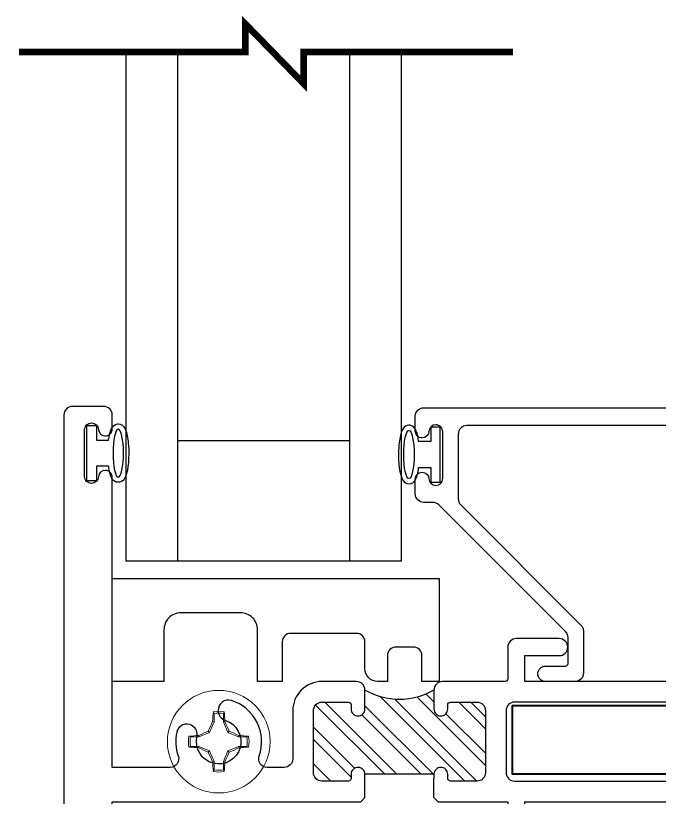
# Model space of a CAD drawing. Extents: x -26 to 91, y -47 to 75.
# Drawn here: x 49.725 to 52.063, y 68.831 to 71.673 of the extents above; entities that cross this region are included whole.
import ezdxf

# ---------------------------------------------------------------- set-up
doc = ezdxf.new("R2010")
doc.units = 0
doc.header["$MEASUREMENT"] = 0
doc.layers.get('0').update_dxf_attribs({"linetype": 'CONTINUOUS'})
for name, color, linetype in [('DIM', 7, 'CONTINUOUS'), ('FRAME', 1, 'CONTINUOUS'), ('GEOMETRY', 1, 'CONTINUOUS'), ('GLASS', 7, 'CONTINUOUS'), ('SETTING_BLOCK', 4, 'CONTINUOUS')]:
    doc.layers.add(name, color=color, linetype=linetype)

# ---------------------------------------------------------------- blocks, each defined once
blk = doc.blocks.new('3806 MULLION')
h = blk.add_hatch()
h.set_pattern_fill('ANSI32', color=256, scale=0.25, style=0)
h.set_pattern_definition([(45, (-1.96831, -4.979215), (-0.0662913, 0.0662913), []), (45, (-1.92411, -4.979215), (-0.0662913, 0.0662913), [])])
h.paths.add_polyline_path([(-1.369, 0.0935, -0.414214), (-1.394, 0.1185), (-1.394, 0.1335, 0.414214), (-1.404, 0.1435), (-1.5, 0.1435, 0.414214), (-1.531, 0.1125), (-1.531, -0.1125, 0.414214), (-1.5, -0.1435), (-1.404, -0.1435, 0.414214), (-1.394, -0.1335), (-1.394, -0.1185, -0.414214), (-1.369, -0.0935, -0.414214), (-1.344, -0.1185), (-1.093, -0.1185, -0.414214), (-1.068, -0.0935, -0.414214), (-1.043, -0.1185), (-1.043, -0.1335, 0.414214), (-1.033, -0.1435), (-0.937, -0.1435, 0.414214), (-0.906, -0.1125), (-0.906, 0.1125, 0.414214), (-0.937, 0.1435), (-1.033, 0.1435, 0.414214), (-1.043, 0.1335), (-1.043, 0.1185, -0.414214), (-1.068, 0.0935, -0.414214), (-1.093, 0.1185), (-1.093, 0.1875, -0.275826), (-1.344, 0.1875), (-1.344, 0.1185, -0.414214)])
for p, q in [((-1.344, -0.1185), (-1.093, -0.1185)), ((-1.344, -0.2035), (-1.344, -0.1335))]:
    blk.add_line(p, q)
for points in [[(-1.093, -0.1335), (-1.093, -0.1185, -0.414214), (-1.068, -0.0935, -0.414214), (-1.043, -0.1185), (-1.043, -0.1335, 0.414214), (-1.033, -0.1435), (-0.937, -0.1435, 0.414214), (-0.906, -0.1125), (-0.906, 0.1125, 0.414214), (-0.937, 0.1435), (-1.033, 0.1435, 0.414214), (-1.043, 0.1335), (-1.043, 0.1185, -0.414214), (-1.068, 0.0935, -0.414214), (-1.093, 0.1185), (-1.093, 0.1875, -0.414214), (-1.062, 0.2185), (-0.937, 0.2185, -0.414214), (-0.831, 0.1125), (-0.831, -0.0625, 0.414214), (-0.8, -0.0935), (-0.7382, -0.0935, 0.517938), (-0.709, -0.0521, -0.42659), (-0.6079, 0.1491, -0.510157), (-0.56, 0.1131), (-0.56, 0.112, -0.323599), (-0.5861, 0.0773, 2.284894), (-0.483, 0.0178, -0.323599), (-0.466, 0.0577), (-0.4651, 0.0583, -0.510157), (-0.4099, 0.0348, -0.142368), (-0.415, -0.0521, 0.517938), (-0.3858, -0.0935), (-0.175, -0.0935), (-0.175, 0.9095), (-0.175, 0.961, -0.414214), (-0.15, 0.986, -0.399638), (-0.125, 0.9623, 0.399638), (-0.1001, 0.9385), (-0.1, 0.9385, 0.414214), (-0.075, 0.9635), (-0.075, 1.1335, 0.414214), (-0.1, 1.1585), (-0.1001, 1.1585, 0.399638), (-0.125, 1.1347, -0.399638), (-0.15, 1.111), (-0.15, 1.111, -0.414214), (-0.175, 1.136), (-0.175, 1.1875, -0.414214), (-0.144, 1.2185), (-0.031, 1.2185, -0.414214), (0, 1.1875), (0, 0), (0, -1.1875, -0.414214), (-0.031, -1.2185), (-0.144, -1.2185, -0.414214), (-0.175, -1.1875), (-0.175, -1.136, -0.414214), (-0.15, -1.111), (-0.15, -1.111, -0.399638), (-0.125, -1.1347, 0.399638), (-0.1001, -1.1585), (-0.1, -1.1585, 0.414214), (-0.075, -1.1335), (-0.075, -0.9635, 0.414214), (-0.1, -0.9385), (-0.1001, -0.9385, 0.399638), (-0.125, -0.9622, -0.399638), (-0.15, -0.986, -0.414214), (-0.175, -0.961), (-0.175, -0.9095), (-0.175, -0.2185), (-1.078, -0.2185), (-1.093, -0.2035)], [(-3.625, -0.1435, -0.414214), (-3.656, -0.1125), (-3.656, 0.1125, -0.414214), (-3.625, 0.1435), (-1.637, 0.1435, -0.414214), (-1.606, 0.1125), (-1.606, -0.1125, -0.414214), (-1.637, -0.1435)]]:
    blk.add_lwpolyline(points, format="xyb", close=True)
blk.add_lwpolyline([(-1.344, -0.2035), (-1.359, -0.2185), (-1.612, -0.2185), (-1.612, -0.3435, -0.414214), (-1.643, -0.3745), (-1.799, -0.3745, -0.414214), (-1.83, -0.3435, -0.414214), (-1.799, -0.3125), (-1.674, -0.3125), (-1.674, -0.2185), (-3.625, -0.2185, -0.414214), (-3.731, -0.1125), (-3.731, -0.0685, 0.414214), (-3.762, -0.0375), (-3.764, -0.0375, 0.308174), (-3.7928, -0.0571, -0.627979), (-4.0731, -0.078, 0.267949), (-4.0999, -0.0625), (-4.39, -0.0625, 0.414214), (-4.4, -0.0725), (-4.4, -0.3696, -0.237131), (-4.4125, -0.3945, 0.457629), (-4.4159, -0.4413), (-4.3459, -0.5114, -0.668179), (-4.36, -0.5455), (-4.49, -0.5455, -0.414214), (-4.5, -0.5355), (-4.5, 0), (-4.5, 0.5355, -0.414214), (-4.49, 0.5455), (-4.36, 0.5455, -0.668179), (-4.3459, 0.5114), (-4.4159, 0.4413, 0.457629), (-4.4125, 0.3945, -0.237131), (-4.4, 0.3696), (-4.4, 0.0725, 0.414214), (-4.39, 0.0625), (-4.0455, 0.0625, -0.500407), (-4.0157, 0.0228, 2.386509), (-3.9139, 0.0773, -0.326072), (-3.94, 0.1131, -0.502305), (-3.8917, 0.149, -0.227368), (-3.7928, 0.0571, 0.308174), (-3.764, 0.0375), (-3.762, 0.0375, 0.414214), (-3.731, 0.0685), (-3.731, 0.1125, -0.414214), (-3.625, 0.2185), (-1.674, 0.2185), (-1.674, 0.3125), (-1.799, 0.3125, -0.414214), (-1.83, 0.3435, -0.414214), (-1.799, 0.3745), (-1.643, 0.3745, -0.414214), (-1.612, 0.3435), (-1.612, 0.2285, 0.414214), (-1.602, 0.2185), (-1.375, 0.2185, -0.414214), (-1.344, 0.1875), (-1.344, 0.1185, -0.414214), (-1.369, 0.0935, -0.414214), (-1.394, 0.1185), (-1.394, 0.1335, 0.414214), (-1.404, 0.1435), (-1.5, 0.1435, 0.414214), (-1.531, 0.1125), (-1.531, -0.1125, 0.414214), (-1.5, -0.1435), (-1.404, -0.1435, 0.414214), (-1.394, -0.1335), (-1.394, -0.1185, -0.414214), (-1.369, -0.0935, -0.414214), (-1.344, -0.1185), (-1.344, -0.1335)], format="xyb")
blk.add_arc((-1.2185, 0.3977), 0.2448, 239.1595, 300.8405)
blk = doc.blocks.new('3801 1 INCH GLASS STOP')
blk.add_lwpolyline([(2.7411, 0.327, -0.414214), (2.7691, 0.299, -0.414214), (2.7411, 0.271), (2.6691, 0.271, 0.414214), (2.6591, 0.261), (2.6591, 0.1671, 0.198912), (2.6682, 0.1452), (3.1282, -0.3149, 0.198912), (3.1502, -0.324), (3.1831, -0.324, -0.414214), (3.2141, -0.355), (3.2141, -0.4085, -0.414214), (3.1891, -0.4335, -0.399638), (3.1642, -0.4097, 0.400364), (3.1391, -0.386, 0.414214), (3.1141, -0.411), (3.1141, -0.581, 0.414214), (3.1391, -0.606), (3.1392, -0.606, 0.399638), (3.1642, -0.5822, -0.399638), (3.1891, -0.5585, -0.414214), (3.2141, -0.5835), (3.2141, -0.637, -0.414214), (3.1831, -0.668), (-0.0009, -0.668, -0.414214), (-0.0109, -0.658), (-0.0109, -0.01, -0.440011), (0, 0), (0.1491, -0.013), (0.1491, 0.04), (0.115, 0.0742, -0.395486), (0.1141, 0.1015), (0.1701, 0.1652, -0.691708), (0.2051, 0.152), (0.2051, -0.0403, -0.440011), (0.1714, -0.0712), (0.05, -0.0606, 0.440011), (0.0391, -0.0706), (0.0391, -0.593, 0.414214), (0.0491, -0.603), (1.5201, -0.603, 0.414214), (1.5511, -0.572), (1.5511, 0.299, -0.414214), (1.5791, 0.327, -0.414214), (1.6071, 0.299), (1.6071, -0.572, 0.414214), (1.6381, -0.603), (3.0271, -0.603, 0.414214), (3.0581, -0.572), (3.0581, -0.3368, 0.198912), (3.049, -0.3149), (2.6122, 0.122, -0.198912), (2.6031, 0.1439), (2.6031, 0.296, -0.414214), (2.6341, 0.327)], format="xyb", close=True)
blk = doc.blocks.new('*U76')
at = {"layer": 'GEOMETRY'}
blk.add_lwpolyline([(1.4497, 19.51), (1.4934, 19.51), (1.4934, 19.4575), (1.5284, 19.4575), (1.5284, 19.6575), (1.4934, 19.6575), (1.4934, 19.605), (1.4497, 19.605)], dxfattribs=at)
blk.add_ellipse((1.4146, 19.5575), major_axis=(0, 0.0875), ratio=0.216465, dxfattribs=at)
blk.add_open_spline([(1.4497, 19.605), (1.4479, 19.6196), (1.4452, 19.632), (1.4383, 19.6489), (1.4357, 19.6556), (1.4232, 19.6627), (1.419, 19.6641), (1.4146, 19.6641), (1.4047, 19.6641), (1.3979, 19.658), (1.3906, 19.6485), (1.3885, 19.6437), (1.3818, 19.6245), (1.379, 19.6063), (1.3747, 19.5447), (1.3775, 19.4988), (1.3909, 19.4662), (1.3935, 19.4597), (1.4094, 19.4502), (1.4218, 19.4509), (1.4345, 19.4597), (1.4372, 19.4646), (1.4443, 19.4794), (1.447, 19.4913), (1.4493, 19.5071), (1.4495, 19.5085), (1.4497, 19.51)], degree=3, knots=[5.253202, 5.253202, 5.253202, 5.253202, 5.797173, 5.797173, 6.160155, 6.160155, 6.283185, 6.283185, 6.283185, 6.559914, 6.559914, 6.836642, 6.836642, 7.54361, 7.54361, 8.941834, 8.941834, 9.296554, 9.296554, 9.572552, 9.572552, 9.848549, 9.848549, 10.398843, 10.398843, 10.454782, 10.454782, 10.454782, 10.454782], dxfattribs=at)
blk = doc.blocks.new('*U64')
at = {"layer": 'GEOMETRY'}
blk.add_lwpolyline([(1.607, 19.51), (1.5634, 19.51), (1.5634, 19.4575), (1.5284, 19.4575), (1.5284, 19.6575), (1.5634, 19.6575), (1.5634, 19.605), (1.607, 19.605)], dxfattribs=at)
at = {"layer": 'GEOMETRY', "extrusion": (0, 0, -1)}
blk.add_ellipse((1.6422, 19.5575), major_axis=(0, 0.0875), ratio=0.216465, dxfattribs=at)
at = {"layer": 'GEOMETRY'}
blk.add_open_spline([(1.607, 19.605), (1.6089, 19.6196), (1.6116, 19.632), (1.6185, 19.6489), (1.6211, 19.6556), (1.6336, 19.6627), (1.6378, 19.6641), (1.6422, 19.6641), (1.6521, 19.6641), (1.6589, 19.658), (1.6662, 19.6485), (1.6682, 19.6437), (1.675, 19.6245), (1.6778, 19.6063), (1.6821, 19.5447), (1.6793, 19.4988), (1.6659, 19.4662), (1.6633, 19.4597), (1.6474, 19.4502), (1.635, 19.4509), (1.6222, 19.4597), (1.6196, 19.4646), (1.6125, 19.4794), (1.6098, 19.4913), (1.6074, 19.5071), (1.6072, 19.5085), (1.607, 19.51)], degree=3, knots=[5.253202, 5.253202, 5.253202, 5.253202, 5.797173, 5.797173, 6.160155, 6.160155, 6.283185, 6.283185, 6.283185, 6.559914, 6.559914, 6.836642, 6.836642, 7.54361, 7.54361, 8.941834, 8.941834, 9.296554, 9.296554, 9.572552, 9.572552, 9.848549, 9.848549, 10.398843, 10.398843, 10.454782, 10.454782, 10.454782, 10.454782], dxfattribs=at)
blk = doc.blocks.new('dfasdf')
at = {"color": 7, "linetype": 'Continuous', "lineweight": 15}
for p, q in [((54.6225, 25.6793), (54.62, 25.6856)), ((54.6225, 25.6793), (54.6225, 25.6488)), ((54.6566, 25.6488), (54.6566, 25.6793)), ((54.6225, 25.6488), (54.6065, 25.6101)), ((54.6225, 25.6488), (54.6171, 25.6499)), ((54.6566, 25.6488), (54.662, 25.6499)), ((54.6727, 25.6101), (54.6566, 25.6488)), ((54.5678, 25.5941), (54.5667, 25.5995)), ((54.6065, 25.6101), (54.5678, 25.5941)), ((54.6065, 25.6101), (54.6014, 25.6152)), ((54.6727, 25.6101), (54.6777, 25.6152)), ((54.7114, 25.5941), (54.6727, 25.6101)), ((54.7114, 25.5941), (54.7124, 25.5995)), ((54.5678, 25.5941), (54.5373, 25.5941)), ((54.7418, 25.5941), (54.7114, 25.5941)), ((54.7418, 25.5941), (54.7482, 25.5966)), ((54.5373, 25.56), (54.531, 25.5575)), ((54.5373, 25.56), (54.5678, 25.56)), ((54.5678, 25.56), (54.5667, 25.5546)), ((54.5678, 25.56), (54.6065, 25.544)), ((54.6065, 25.544), (54.6014, 25.5389)), ((54.6065, 25.544), (54.6225, 25.5053)), ((54.6566, 25.5053), (54.6727, 25.544)), ((54.6727, 25.544), (54.7114, 25.56)), ((54.6727, 25.544), (54.6777, 25.5389)), ((54.7114, 25.56), (54.7124, 25.5546)), ((54.7114, 25.56), (54.7418, 25.56)), ((54.6225, 25.5053), (54.6171, 25.5042)), ((54.6225, 25.5053), (54.6225, 25.4748)), ((54.6566, 25.5053), (54.662, 25.5042)), ((54.6566, 25.4748), (54.6566, 25.5053)), ((54.6566, 25.4748), (54.6592, 25.4685))]:
    blk.add_line(p, q, dxfattribs=at)
at = {"color": 7, "linetype": 'Continuous', "lineweight": 15, "flags": 128}
for points in [[(54.6566, 25.6793), (54.658, 25.6827), (54.6592, 25.6856)], [(54.5373, 25.5941), (54.534, 25.5954), (54.531, 25.5966)], [(54.7418, 25.56), (54.7452, 25.5587), (54.7482, 25.5575)], [(54.6225, 25.4748), (54.6212, 25.4714), (54.62, 25.4685)]]:
    blk.add_lwpolyline(points, dxfattribs=at)
at = {"color": 7, "linetype": 'Continuous', "lineweight": 15}
blk.add_circle((54.6396, 25.577), 0.1865, dxfattribs=at)
for centre, radius, start, end in [((55.5592, 25.5924), 0.9438, 174.331, 176.507), ((54.6396, 25.577), 0.1103, 79.7812, 100.2188), ((53.7199, 25.5924), 0.9438, 3.493, 5.669), ((54.6396, 25.577), 0.1037, 80.5333, 99.4667), ((55.6923, 25.1423), 1.1889, 154.7283, 156.5646), ((53.5869, 25.1423), 1.1889, 23.4354, 25.2717), ((54.6242, 24.6574), 0.9438, 93.493, 95.669), ((55.0743, 24.5244), 1.1889, 113.4354, 115.2717), ((54.2049, 24.5244), 1.1889, 64.7283, 66.5646), ((54.6549, 24.6574), 0.9438, 84.331, 86.507), ((54.6396, 25.577), 0.1103, 169.7812, 190.2188), ((54.6396, 25.577), 0.1037, 170.5333, 189.4667), ((54.6396, 25.577), 0.1037, 350.5333, 9.4667), ((54.6396, 25.577), 0.1103, 349.7812, 10.2188), ((54.6242, 26.4967), 0.9438, 264.331, 266.507), ((55.0743, 26.6297), 1.1889, 244.7283, 246.5646), ((54.2049, 26.6297), 1.1889, 293.4354, 295.2717), ((54.6549, 26.4967), 0.9438, 273.493, 275.669), ((55.6923, 26.0117), 1.1889, 203.4354, 205.2717), ((53.5869, 26.0117), 1.1889, 334.7283, 336.5646), ((55.5592, 25.5617), 0.9438, 183.493, 185.669), ((53.7199, 25.5617), 0.9438, 354.331, 356.507), ((54.6396, 25.577), 0.1103, 259.7812, 280.2188), ((54.6396, 25.577), 0.1037, 260.5333, 279.4667)]:
    blk.add_arc(centre, radius, start, end, dxfattribs=at)

msp = doc.modelspace()

# ---------------------------------------------------------------- linework, layer by layer
at = {"layer": 'DIM', "color": 5, "lineweight": 40}
msp.add_lwpolyline([(53.5303, 69.1652), (53.5303, 68.9152), (51.5303, 68.9152), (51.5303, 69.1652)], close=True, dxfattribs=at)
at = {"layer": 'GLASS'}
for p, q in [((50.1271, 69.6904), (50.1271, 71.5405)), ((50.3146, 69.6904), (50.3146, 71.5405)), ((50.9396, 69.6904), (50.9396, 71.5405)), ((51.1271, 69.6904), (51.1271, 71.5405)), ((50.9396, 70.1274), (50.3146, 70.1274)), ((51.1271, 69.6904), (50.1271, 69.6904))]:
    msp.add_line(p, q, dxfattribs=at)
at = {"layer": 'GLASS', "const_width": 0.024}
msp.add_lwpolyline([(51.5313, 71.5405), (50.7717, 71.5405), (50.7717, 71.4248), (50.5592, 71.643), (50.5592, 71.5405), (49.7371, 71.5405)], dxfattribs=at)
at = {"layer": 'SETTING_BLOCK', "color": 7}
msp.add_lwpolyline([(50.9938, 69.2994), (50.9938, 69.3974, 0.414214), (50.9638, 69.4274), (50.7238, 69.4274, 0.414214), (50.6938, 69.3974), (50.6938, 69.2524), (50.6038, 69.2524), (50.6038, 69.4404, 0.414214), (50.5418, 69.5024), (50.3258, 69.5024, 0.414214), (50.2638, 69.4404), (50.2638, 69.2524), (50.0758, 69.2524), (50.0758, 69.6274), (51.2638, 69.6274), (51.2638, 69.2524), (51.2008, 69.2524), (51.2008, 69.3474, 0.414214), (51.1708, 69.3774), (51.1058, 69.3774, 0.414214), (51.0758, 69.3474), (51.0758, 69.2524), (51.0408, 69.2524, -0.414214)], format="xyb", close=True, dxfattribs=at)

# ---------------------------------------------------------------- block references
at = {"xscale": -1}
msp.add_blockref('dfasdf', (105.1024, 43.4568), dxfattribs=at)
at = {"layer": 'DIM', "xscale": -1}
for name, p in [('*U76', (51.5125, 50.5248)), ('*U64', (52.7961, 50.5197))]:
    msp.add_blockref(name, p, dxfattribs=at)
at = {"layer": 'FRAME', "xscale": -1}
msp.add_blockref('3806 MULLION', (49.9008, 69.0339), dxfattribs=at)
at = {"layer": 'FRAME', "rotation": 180}
msp.add_blockref('3801 1 INCH GLASS STOP', (54.3908, 69.5794), dxfattribs=at)

doc.saveas('drawing.dxf')
